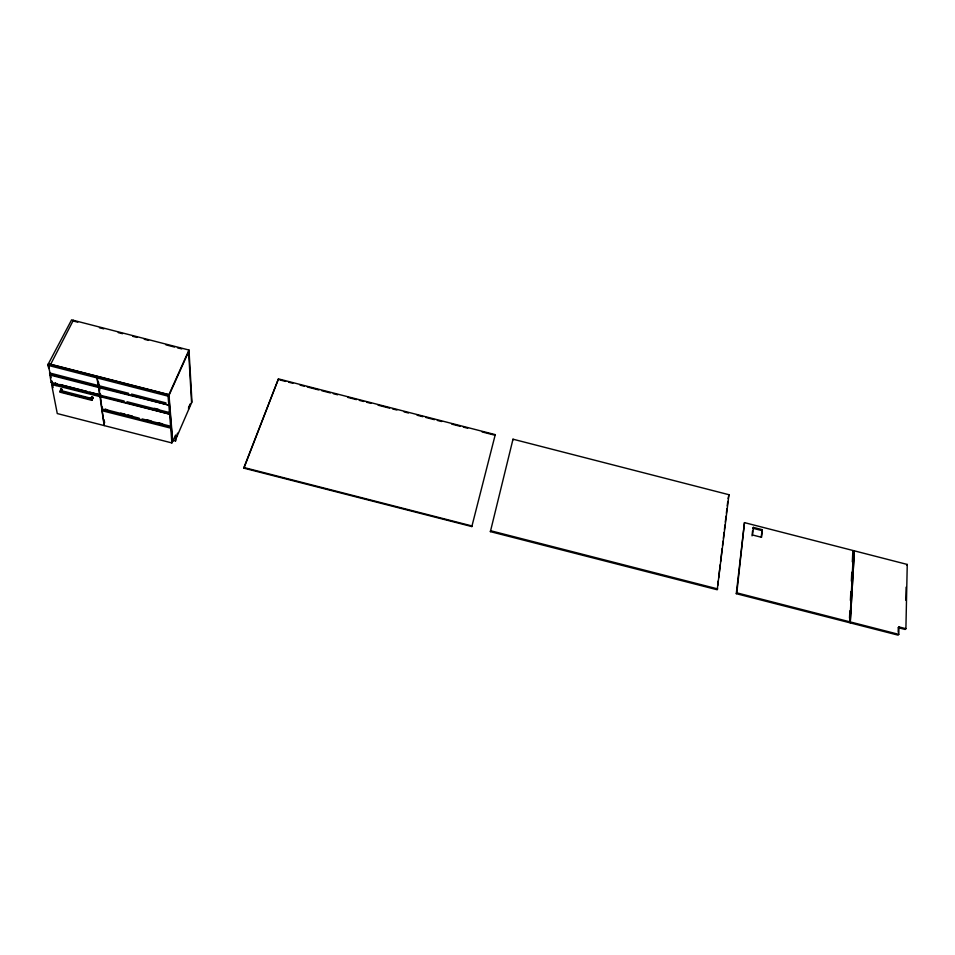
<?xml version="1.0" encoding="UTF-8"?>
<svg xmlns="http://www.w3.org/2000/svg" width="955" height="955" viewBox="0 0 955 955"><rect width="100%" height="100%" fill="white"/><g stroke="black" fill="none" stroke-linecap="round" stroke-linejoin="round"><path stroke-width="1.43" d="M905.901 628.688L907.25 564.441L854.355 550.844L850.213 622.875L898.106 635.147L898.786 634.359L898.965 626.91L905.901 628.688L905.209 629.476L898.285 627.71L898.178 632.174M905.829 600.289L906.116 587.158M278.442 378.896L243.931 468.165L471.83 526.563L471.985 525.966L243.931 467.52L278.442 378.896L495.263 434.632L471.83 526.563M99.595 395.167L98.831 387.527L49.947 375.017C48.992 371.22 50.997 373.978 47.75 365.264L48.478 363.891L97.673 376.521L96.992 377.905L98.21 385.987L98.604 385.283M49.899 374.969L51.212 382.752L51.63 381.511M849.914 621.836L853.46 550.617L744.47 522.624L736.293 593.688L849.282 622.636L849.914 621.836L736.818 592.852L736.293 593.688M850.213 622.875L854.355 550.844M849.508 618.195L849.878 610.77M850.392 600.397L850.845 591.503M851.359 581.118L851.8 572.224M852.326 561.838L852.767 552.945M51.785 381.594L52.167 383.54L100.43 395.919L101.934 409.074L102.412 407.904M102.46 410.59L102.698 409.779L171.184 427.339L170.909 428.186L102.161 410.745L104.358 425.632L171.852 442.929L172.449 441.568L168.665 394.749L97.864 376.568L97.183 377.953L98.592 385.665M761.171 536.901L762.317 529.679L753.352 527.375L752.838 528.246L761.792 530.55M762.317 529.679L761.565 537.307L752.564 534.991L753.352 527.375M169.202 402.879L168.737 404.072L168.044 396.134L168.665 394.749M169.715 414.506L170.587 426.67L171.029 425.5M752.051 535.862L752.576 530.789M736.818 592.852L744.47 522.624M717.754 585.355L718.279 580.938M718.638 577.99L720.213 564.751M720.571 561.815L722.147 548.564M722.493 545.627L723.019 541.21M723.377 538.274L724.081 532.389M724.427 529.44L724.952 525.023M725.311 522.087L726.003 516.201M726.361 513.253L726.886 508.848M727.233 505.899L727.77 501.482M728.116 498.546L728.952 494.714L513.002 439.193L512.74 440.148M513.002 439.193L490.381 531.637L717.229 589.76L728.952 494.714M51.379 382.513L57.085 383.803M98.831 385.235L99.786 395.215L124.126 401.005M495.263 434.632L495.096 435.265L482.096 431.923M490.381 531.637L490.643 530.741L717.73 588.925M168.987 405.529L169.429 413.085M169.477 413.085L169.93 411.903M176.412 437.008L177.523 433.164M188.529 409.11L190.188 404.013L188.457 407.988M175.887 438.966L191.967 401.912L188.983 350.043L71.589 319.853L48.43 363.7L49.302 368.129M172.7 440.231L175.577 440.971L175.589 435.074L172.736 441.64L168.951 394.642L188.983 350.043M175.636 435.743L175.577 440.971M169.011 395.37L189.018 350.783M165.394 394.224L166.373 395M91.68 396.814L91.095 399.035L91.68 396.814L93.065 397.913L91.871 400.348L59.843 392.135L60.929 388.924L62.338 390.034L60.929 388.924M91.871 400.348L92.933 397.137M95.166 376.198L90.725 375.578M62.194 389.246L61.454 390.69L90.964 398.259M50.018 372.593L51.188 377.738M54.531 365.765L53.098 365.92M100 396.647L104.179 425.584L57.276 413.563L51.606 384.447L170.026 414.243L100.621 395.967L100.275 396.803M170.79 428.067L171.852 442.929M852.839 551.465L853.46 550.617M906.582 565.264L907.25 564.441M98.699 387.599L99.26 386.811L169.298 405.254L98.819 387.599M898.285 627.71L898.965 626.91M51.797 384.364L52.167 383.54M77.785 322.181L73.451 321.071L73.32 320.295L50.364 364.917M99.451 327.756L103.785 328.866M118.229 332.591L122.562 333.701M132.673 336.303L137.007 337.413M144.241 339.276L148.574 340.386M165.907 344.839L174.574 347.071M177.463 347.811L181.796 348.933M279.863 379.935L285.641 381.427M288.529 382.167L292.863 383.277M300.085 385.14L304.418 386.25M307.307 386.99L318.863 389.962M321.751 390.702L330.418 392.935M333.307 393.675L337.64 394.797M347.751 397.387L356.418 399.62M359.307 400.36L363.64 401.482M366.529 402.222L370.862 403.332M378.085 405.195L389.652 408.155M392.541 408.907L396.874 410.017M404.096 411.88L408.43 412.99M417.096 415.222L422.874 416.702M425.763 417.442L434.43 419.675M437.318 420.415L441.652 421.525M451.763 424.127L460.429 426.36M463.318 427.1L467.652 428.21M48.43 363.7L168.951 394.642M57.515 366.756L66.086 368.952M68.951 369.692L77.522 371.889M94.676 376.294L103.259 378.49M106.112 379.231L114.696 381.427M123.267 383.635L128.985 385.104M131.85 385.832L140.421 388.04M143.286 388.769L149.004 390.237M160.44 393.174L166.158 394.642M128.018 385.151L132.315 386.25M47.75 365.264L96.992 377.905M97.183 377.953L168.044 396.134M98.389 385.569L49.553 372.939M98.58 385.617L128.698 393.341M131.575 394.081L165.991 402.915M50.34 374.264L99.057 386.763M154.352 408.31L158.614 409.397M59.926 384.531L86.965 391.466M89.806 392.207L98.353 394.391M126.967 401.733L169.596 412.584M56.918 383.874L58.076 384.173M59.485 384.531L98.401 394.511M55.879 384.769L57.145 385.092M91.799 397.59L93.065 397.913M63.006 391.825L67.22 392.911M81.259 396.516L89.686 398.677M59.688 391.347L91.74 399.572M105.42 409.206L106.363 409.444M120.76 413.145L125.069 414.243M127.958 414.983L132.268 416.094M146.664 419.782L150.986 420.892M158.184 422.731L162.493 423.841M104.907 409.397L139.239 418.195M142.092 418.923L169.274 425.894M103.665 409.397L109.025 410.781M850.845 622.075L898.786 634.359M51.797 380.83L53.122 387.587M55.497 382.728L56.059 385.617M99.141 385.056L99.714 388.936M100.514 394.236L100.92 396.982M98.508 382.096L99.714 390.189M100.323 394.188L100.753 397.053M102.245 407.069L102.674 409.922M104.179 419.937L104.608 422.802M188.624 351.667L191.585 402.771M243.931 467.52L243.931 468.165"/></g></svg>
